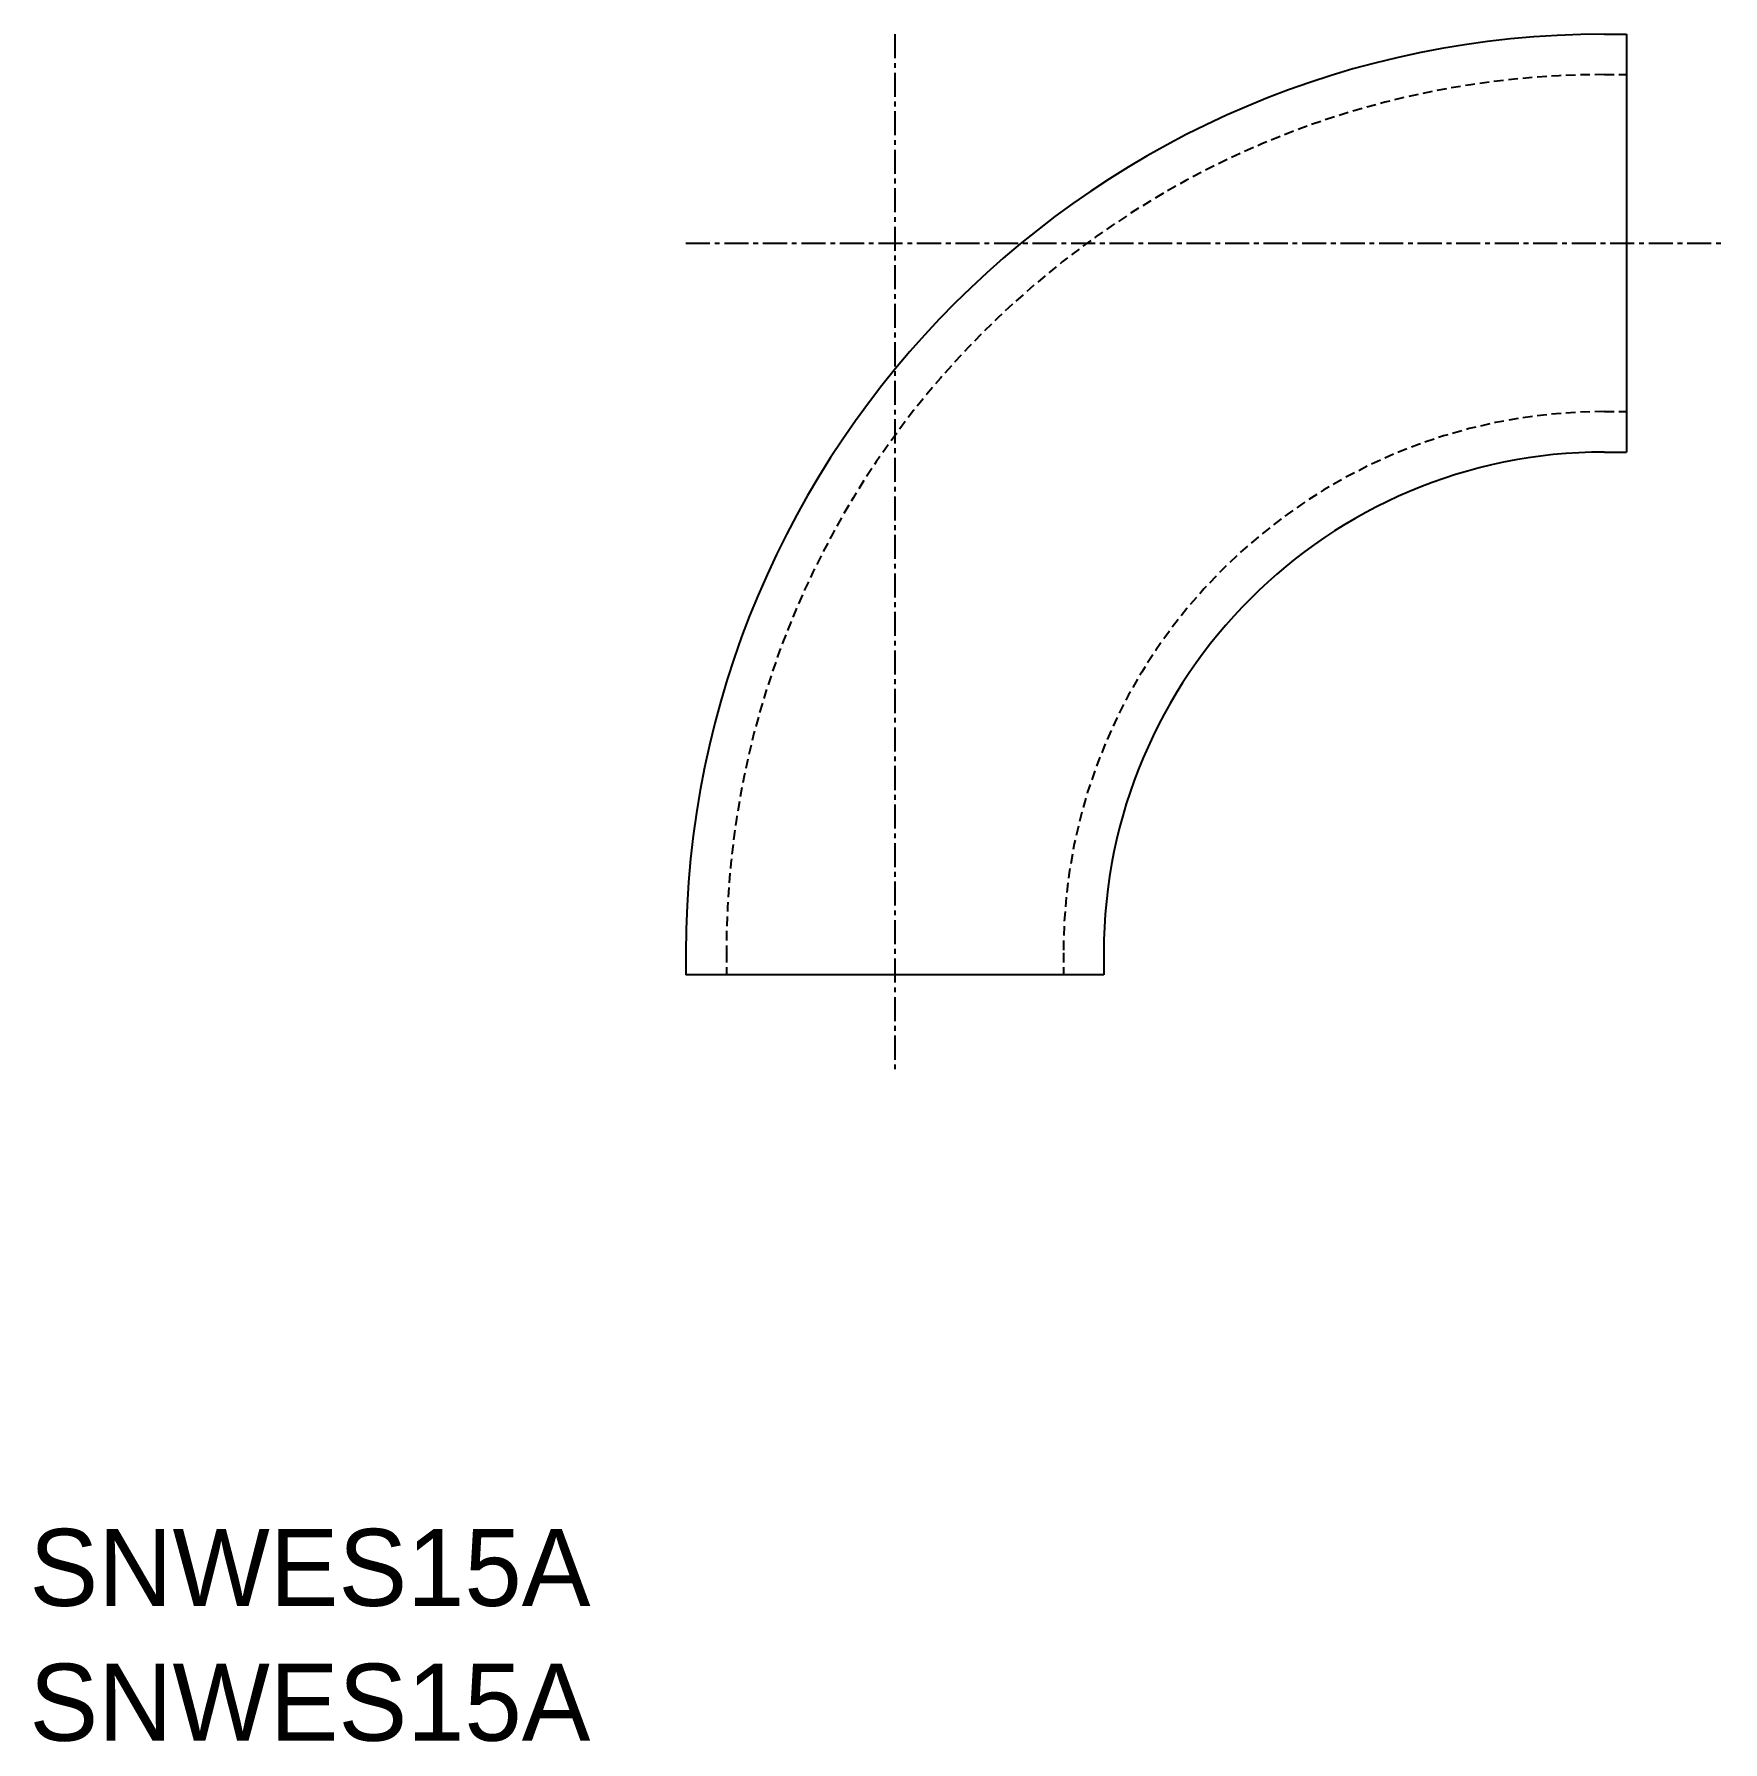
# Model space of a CAD drawing. Extents: x 36.6 to 124.3, y 127.5 to 216.2.
import ezdxf

# ---------------------------------------------------------------- set-up
doc = ezdxf.new("R2010")
doc.units = 0
doc.linetypes.add('CENTER', pattern=[2, 1.25, -0.25, 0.25, -0.25])
doc.linetypes.add('DASHED', pattern=[0.75, 0.5, -0.25])
doc.layers.get('0').update_dxf_attribs({"linetype": 'CONTINUOUS'})
doc.layers.add('CENTER', color=1, linetype='CENTER')

msp = doc.modelspace()

# ---------------------------------------------------------------- linework, layer by layer
for p, q in [((118.159, 216.18), (119.309, 216.18)), ((119.309, 216.18), (119.309, 194.48)), ((118.159, 194.48), (119.309, 194.48)), ((70.459, 168.48), (70.459, 167.33)), ((92.159, 168.48), (92.159, 167.33)), ((92.159, 167.33), (70.459, 167.33))]:
    msp.add_line(p, q)
at = {"color": 3, "linetype": 'DASHED'}
for p, q in [((118.159, 214.08), (119.309, 214.08)), ((118.159, 196.58), (119.309, 196.58)), ((72.559, 168.48), (72.559, 167.33)), ((90.059, 168.48), (90.059, 167.33))]:
    msp.add_line(p, q, dxfattribs=at)
for radius in [47.7, 26]:
    msp.add_arc((118.159, 168.48), radius, 90, 180)
for radius in [45.6, 28.1]:
    msp.add_arc((118.159, 168.48), radius, 90, 180, dxfattribs=at)
at = {"layer": 'CENTER', "color": 1, "linetype": 'CENTER'}
for p, q in [((81.309, 216.18), (81.309, 162.33)), ((70.459, 205.33), (124.309, 205.33))]:
    msp.add_line(p, q, dxfattribs=at)

# ---------------------------------------------------------------- texts
at = {"color": 7, "linetype": 'CONTINUOUS'}
for p in [(36.369, 134.565), (36.369, 127.565)]:
    msp.add_text('SNWES15A', height=4, dxfattribs=at).set_placement(p)

doc.saveas('drawing.dxf')
